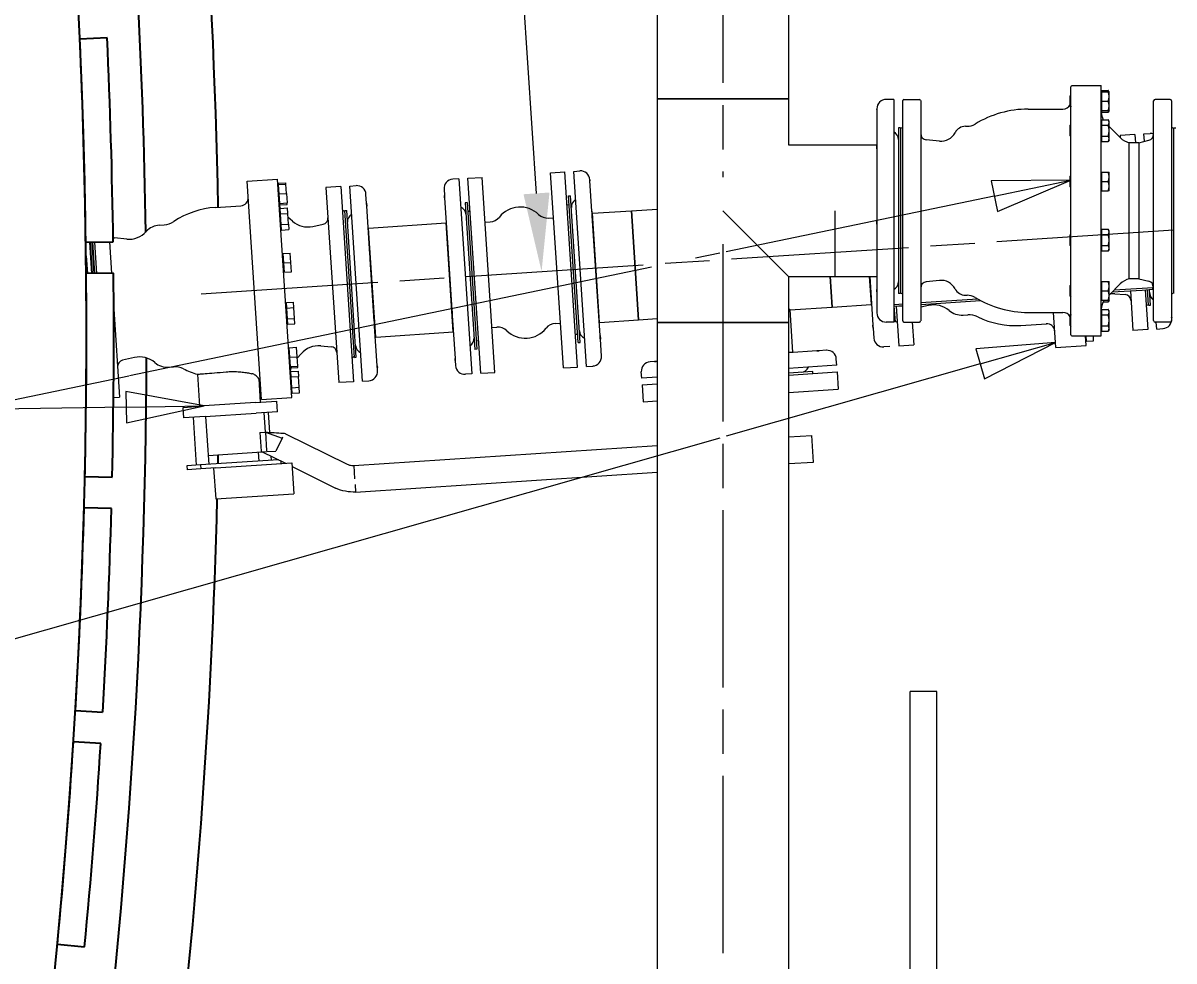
# Model space of a CAD drawing. Header units: millimetres. Extents: x 0 to 100323, y 0 to 59400.
# Drawn here: x 59785 to 63465, y 30048 to 33047 of the extents above; entities that cross this region are included whole.
import ezdxf

# ---------------------------------------------------------------- set-up
doc = ezdxf.new("R2010")
doc.units = ezdxf.units.MM
doc.header["$LTSCALE"] = 100
doc.linetypes.add('CHAIN', pattern=[0.3543, 0.2362, -0.0295, 0.0591, -0.0295])
for name, color, linetype, lineweight in [('Dimension', 7, 'Continuous', 18), ('Symbol', 7, 'Continuous', 18), ('Visible', 7, 'Continuous', 25)]:
    doc.layers.add(name, color=color, linetype=linetype, lineweight=lineweight)
doc.layers.add('P_Biomass (BM)', color=150, linetype='Continuous', lineweight=18, true_color=0x007fff)
doc.layers.add('P_BioMass CenterLine', color=150, linetype='CHAIN', lineweight=18, true_color=0x007fff)
doc.styles.add('Title', font='arial.ttf')
doc.dimstyles.new('Default - Method 2b', dxfattribs={"dimscale": 100, "dimtxt": 3, "dimasz": 2.5, "dimexe": 3, "dimexo": 0.5, "dimgap": 0.7, "dimtad": 0, "dimtoh": 1, "dimdec": 0, "dimrnd": 1e-08, "dimtxsty": 'Title', "dimcen": 0.09, "dimdle": 10, "dimclrd": 256, "dimclre": 256, "dimclrt": 7, "dimadec": 0, "dimazin": 2, "dimtfac": 0.833333, "dimtdec": 1, "dimtmove": 0, "dimatfit": 3, "dimfxl": 1, "dimtolj": 1, "dimlwd": -1, "dimlwe": -1, "dimarcsym": 0})

# ---------------------------------------------------------------- blocks, each defined once
blk = doc.blocks.new('*D38')
at = {"layer": 'Defpoints', "color": 0, "transparency": 16777216}
for p in [(59608.5, 31790.6), (62022.4, 24880.3), (62022.4, 22679.6)]:
    blk.add_point(p, dxfattribs=at)
at = {"layer": 'Dimension', "transparency": 16777216}
for p, q in [((59608.5, 31740.6), (59608.5, 22379.6)), ((62022.4, 24830.3), (62022.4, 22379.6)), ((59858.5, 22679.6), (61772.4, 22679.6))]:
    blk.add_line(p, q, dxfattribs=at)
for points in [[(59858.5, 22721.3), (59858.5, 22637.9), (59608.5, 22679.6)], [(61772.4, 22721.3), (61772.4, 22637.9), (62022.4, 22679.6)]]:
    blk.add_solid(points, dxfattribs=at)
at = {"layer": 'Dimension', "color": 7, "transparency": 16777216, "insert": (60697.4, 22749.6), "char_height": 300, "attachment_point": 7, "style": 'Title'}
blk.add_mtext('\\A1;966', dxfattribs=at)
blk = doc.blocks.new('*D49')
at = {"layer": 'Defpoints', "color": 0, "transparency": 16777216}
for p in [(61246.5, 35246.2), (61389.2, 32249.1), (61442.7, 32252.6)]:
    blk.add_point(p, dxfattribs=at)
at = {"layer": 'Dimension', "transparency": 16777216}
for p, q in [((61262.9, 34996.7), (61330, 33972.5)), ((61426.4, 32502), (61359.3, 33526.2))]:
    blk.add_line(p, q, dxfattribs=at)
for points in [[(61304.4, 34999.4), (61221.3, 34994), (61246.5, 35246.2)], [(61468, 32504.8), (61384.8, 32499.3), (61442.7, 32252.6)]]:
    blk.add_solid(points, dxfattribs=at)
at = {"layer": 'Dimension', "color": 7, "transparency": 16777216, "insert": (60911.3, 33596.2), "char_height": 300, "attachment_point": 7, "style": 'Title'}
blk.add_mtext('\\A1;1200', dxfattribs=at)
blk = doc.blocks.new('Balloon31')
at = {"layer": 'Symbol'}
for p, q in [((603.643, 318.224), (601.135, 318.683)), ((601.135, 318.683), (601.152, 317.683)), ((601.143, 318.183), (528.935, 317.012)), ((601.143, 318.183), (603.643, 318.224)), ((601.152, 317.683), (603.643, 318.224))]:
    blk.add_line(p, q, dxfattribs=at)
at = {"layer": 'Symbol', "flags": 128}
blk.add_lwpolyline([(601.152, 317.683), (603.643, 318.224), (601.135, 318.683), (601.152, 317.683)], dxfattribs=at)
at = {"layer": 'Symbol'}
blk.add_solid([(601.152, 317.683), (603.643, 318.224), (601.135, 318.683), (601.152, 317.683)], dxfattribs=at)
blk = doc.blocks.new('Balloon32')
at = {"layer": 'Symbol'}
for p, q in [((630.857, 320.253), (628.315, 320.05)), ((628.452, 319.569), (630.857, 320.253)), ((628.589, 319.088), (630.857, 320.253)), ((628.315, 320.05), (628.589, 319.088)), ((628.452, 319.569), (620.324, 317.254)), ((620.124, 317.197), (528.877, 291.217))]:
    blk.add_line(p, q, dxfattribs=at)
at = {"layer": 'Symbol', "flags": 128}
blk.add_lwpolyline([(628.589, 319.088), (630.857, 320.253), (628.315, 320.05), (628.589, 319.088)], dxfattribs=at)
at = {"layer": 'Symbol'}
blk.add_solid([(628.589, 319.088), (630.857, 320.253), (628.315, 320.05), (628.589, 319.088)], dxfattribs=at)
blk = doc.blocks.new('Balloon33')
at = {"layer": 'Symbol'}
for p, q in [((631.349, 325.444), (628.799, 325.424)), ((628.799, 325.424), (629.003, 324.445)), ((628.901, 324.935), (631.349, 325.444)), ((629.003, 324.445), (631.349, 325.444)), ((628.901, 324.935), (620.324, 323.151)), ((620.124, 323.11), (619.351, 322.949)), ((617.943, 322.656), (601.251, 319.185)), ((601.227, 319.18), (529.195, 304.201))]:
    blk.add_line(p, q, dxfattribs=at)
at = {"layer": 'Symbol', "flags": 128}
blk.add_lwpolyline([(629.003, 324.445), (631.349, 325.444), (628.799, 325.424), (629.003, 324.445)], dxfattribs=at)
at = {"layer": 'Symbol'}
blk.add_solid([(629.003, 324.445), (631.349, 325.444), (628.799, 325.424), (629.003, 324.445)], dxfattribs=at)

msp = doc.modelspace()

# ---------------------------------------------------------------- linework, layer by layer
at = {"layer": 'P_Biomass (BM)'}
for p, q in [((61812, 34138.4), (61812, 32804.2)), ((62232.7, 34138.4), (62232.7, 32804.2)), ((63134.9, 32050.2), (63134.9, 32842.7)), ((63138.6, 32846.5), (63232.4, 32846.5)), ((63232.4, 32046.5), (63232.4, 32846.5)), ((63234.4, 32826.6), (63234.4, 32831.3)), ((63234.4, 32831.3), (63254.7, 32831.3)), ((63257.4, 32826.6), (63254.7, 32831.3)), ((62232.7, 32804.2), (61812, 32804.2)), ((61812, 32804), (62232.7, 32804)), ((61812, 32804), (61812, 32089)), ((62232.7, 32804), (62232.7, 32656.9)), ((62568.6, 32802.7), (62544.9, 32802.7)), ((62568.6, 32802.7), (62568.6, 32090.2)), ((62597.4, 32094), (62597.4, 32799)), ((62601.1, 32802.7), (62651.1, 32802.7)), ((62654.9, 32799), (62654.9, 32094)), ((63132.4, 32813.6), (63134.9, 32816.1)), ((63132.4, 32779.7), (63132.4, 32813.6)), ((63234.4, 32824.1), (63232.4, 32824.1)), ((63234.4, 32796.6), (63234.4, 32826.6)), ((63234.4, 32826.6), (63254.7, 32826.6)), ((63234.4, 32766.6), (63234.4, 32796.6)), ((63234.4, 32796.6), (63254.7, 32796.6)), ((63257.4, 32811.6), (63257.4, 32826.6)), ((63257.4, 32781.6), (63257.4, 32811.6)), ((63399.9, 32095.2), (63399.9, 32797.7)), ((63452.4, 32802.7), (63404.9, 32802.7)), ((63457.4, 32797.7), (63457.4, 32095.2)), ((62514.9, 32772.7), (62514.9, 32771.3)), ((62514.9, 32769.9), (62514.9, 32771.3)), ((62514.9, 32769.9), (62514.9, 32654.3)), ((62998.6, 32771.5), (63109.9, 32771.5)), ((63132.4, 32779.7), (63134.2, 32777.8)), ((63234.4, 32769.1), (63232.4, 32769.1)), ((63234.4, 32762), (63234.4, 32766.6)), ((63234.4, 32766.6), (63254.7, 32766.6)), ((63234.4, 32762), (63254.7, 32762)), ((63257.4, 32766.6), (63254.7, 32762)), ((63257.4, 32766.6), (63257.4, 32781.6)), ((63132.4, 32719.7), (63134.9, 32722.2)), ((63132.4, 32685.9), (63132.4, 32719.7)), ((63234.4, 32730.3), (63232.4, 32730.3)), ((63234.4, 32737.5), (63254.7, 32737.5)), ((63234.4, 32720.1), (63234.4, 32737.5)), ((63234.4, 32685.5), (63234.4, 32720.1)), ((63234.4, 32720.1), (63254.7, 32720.1)), ((63257.4, 32732.8), (63254.7, 32737.5)), ((63257.4, 32728.8), (63257.4, 32732.8)), ((63257.4, 32702.8), (63257.4, 32728.8)), ((62583.6, 32711.5), (62583.6, 32181.5)), ((62589.9, 32711.5), (62583.6, 32711.5)), ((62589.9, 32709), (62597.4, 32713.3)), ((62589.9, 32711.5), (62589.9, 32181.5)), ((62798.2, 32716.5), (62803.1, 32716.5)), ((63132.4, 32685.9), (63134.8, 32683.4)), ((63234.4, 32668.2), (63234.4, 32685.5)), ((63234.4, 32685.5), (63254.7, 32685.5)), ((63293, 32680.4), (63257.4, 32716.1)), ((63257.4, 32676.8), (63257.4, 32702.8)), ((63340.2, 32690.1), (63292.8, 32687)), ((63292.8, 32687), (63293.3, 32680.2)), ((63340.2, 32690.1), (63341.9, 32664)), ((63368.9, 32692), (63388.9, 32693.3)), ((63370.4, 32668.5), (63368.9, 32692)), ((63464.9, 32709), (63457.4, 32713.3)), ((63464.9, 32181.5), (63464.9, 32711.5)), ((63464.9, 32711.5), (63471.1, 32711.5)), ((62232.7, 32656.9), (62514.9, 32656.9)), ((62514.9, 32644.8), (62514.9, 32654.3)), ((62514.9, 32644.8), (62514.9, 32415.5)), ((62715.3, 32669.3), (62672.8, 32673.6)), ((63234.4, 32675.3), (63232.4, 32675.3)), ((63234.4, 32668.2), (63254.7, 32668.2)), ((63257.4, 32672.8), (63254.7, 32668.2)), ((63257.4, 32672.8), (63257.4, 32676.8)), ((63322, 32229), (63322, 32664)), ((63352.4, 32664), (63322, 32664)), ((63352.4, 32664), (63384.7, 32672.1)), ((63352.4, 32664), (63352.4, 32229)), ((61545.3, 32572.5), (61565.3, 32573.8)), ((61586.2, 31948.8), (61545.3, 32572.5)), ((60501.3, 32541.6), (60598.6, 32548)), ((60547.1, 31843.1), (60501.3, 32541.6)), ((60644.4, 31849.5), (60598.6, 32548)), ((60601.5, 32534.7), (60624.5, 32536.2)), ((60601.8, 32530), (60601.5, 32534.7)), ((60624.8, 32531.5), (60624.5, 32536.2)), ((61178.6, 32548.4), (61158.6, 32547.1)), ((61178.6, 32548.4), (61219.5, 31924.8)), ((61207.3, 32550.3), (61252.2, 32553.3)), ((61248.2, 31926.7), (61207.3, 32550.3)), ((61293.1, 31929.6), (61252.2, 32553.3)), ((61471.7, 32567.7), (61516.6, 32570.6)), ((61512.6, 31944), (61471.7, 32567.7)), ((61557.5, 31946.9), (61516.6, 32570.6)), ((61597.2, 32544.7), (61597.2, 32545.8)), ((61597.2, 32544.7), (61597.4, 32542.5)), ((61603.8, 32444.7), (61597.4, 32542.5)), ((63132.4, 32557.2), (63134.9, 32559.7)), ((63132.4, 32523.4), (63132.4, 32557.2)), ((63234.4, 32567.8), (63232.4, 32567.8)), ((63234.4, 32570.3), (63254.7, 32570.3)), ((63234.4, 32540.3), (63234.4, 32570.3)), ((63234.4, 32510.3), (63234.4, 32540.3)), ((63234.4, 32540.3), (63254.7, 32540.3)), ((63257.4, 32555.3), (63257.4, 32570.3)), ((63257.4, 32525.3), (63257.4, 32555.3)), ((60602, 32527.5), (60600, 32527.4)), ((60601.8, 32530), (60624.8, 32531.5)), ((60603.8, 32500.1), (60601.8, 32530)), ((60603.8, 32500.1), (60626.7, 32501.6)), ((60605.7, 32470.1), (60603.8, 32500.1)), ((60626.7, 32501.6), (60624.8, 32531.5)), ((60626.7, 32501.6), (60628.7, 32471.7)), ((60800.7, 32523.7), (60753.3, 32520.6)), ((60753.3, 32520.6), (60794.1, 31896.9)), ((60800.7, 32523.7), (60841.5, 31900)), ((60829.4, 32525.5), (60849.3, 32526.9)), ((60870.2, 31901.9), (60829.4, 32525.5)), ((60883.1, 32470.3), (60881.2, 32498.9)), ((61130.7, 32515.2), (61132, 32495)), ((63132.4, 32523.4), (63134.9, 32520.9)), ((63234.4, 32512.8), (63232.4, 32512.8)), ((63234.4, 32510.3), (63254.7, 32510.3)), ((63257.4, 32510.3), (63257.4, 32525.3)), ((60399.8, 32457.3), (60481.5, 32462.7)), ((60605.6, 32472.6), (60603.6, 32472.5)), ((60605.7, 32470.1), (60628.7, 32471.7)), ((60606, 32465.5), (60605.7, 32470.1)), ((60606, 32465.5), (60629, 32467)), ((60629, 32467), (60628.7, 32471.7)), ((60883.1, 32470.3), (60883.6, 32461.7)), ((60893.7, 32308.7), (60883.6, 32461.7)), ((61132.5, 32487.6), (61132, 32495)), ((61132.5, 32487.6), (61141.9, 32344.2)), ((61204.9, 32472.5), (61198.6, 32472.1)), ((61198.6, 32472.1), (61229.4, 32003.1)), ((61204.9, 32472.5), (61235.6, 32003.5)), ((61523.5, 32465.8), (61531, 32466.3)), ((61529.2, 32493.8), (61535.4, 32494.2)), ((61559.9, 32024.8), (61529.2, 32493.8)), ((61566.2, 32025.2), (61535.4, 32494.2)), ((60607.3, 32446.8), (60605.3, 32446.7)), ((60606.8, 32453.9), (60629.8, 32455.4)), ((60607.9, 32436.7), (60606.8, 32453.9)), ((60607.9, 32436.7), (60630.9, 32438.2)), ((60610.2, 32402.1), (60607.9, 32436.7)), ((60630.9, 32438.2), (60629.8, 32455.4)), ((60633.2, 32403.6), (60630.9, 32438.2)), ((60645.9, 32413.2), (60631.7, 32425.6)), ((60813.4, 32444.3), (60805.6, 32448.2)), ((60813.2, 32446.8), (60819.5, 32447.2)), ((60844, 31977.8), (60813.2, 32446.8)), ((60850.2, 31978.2), (60819.5, 32447.2)), ((61206.7, 32445.1), (61214.2, 32445.5)), ((61464.9, 32423.1), (61481.1, 32424.2)), ((61603.8, 32444.7), (61604.7, 32430.2)), ((61604.2, 32438.2), (61605.5, 32438.3)), ((61617.3, 32238.8), (61604.7, 32430.2)), ((61605.5, 32438.3), (61730.2, 32446.4)), ((61628.3, 32089.7), (61605.5, 32438.3)), ((61628.3, 32089.7), (61605.5, 32438.3)), ((61730.2, 32446.4), (61812, 32451.8)), ((61730.2, 32446.4), (61753.1, 32097.9)), ((61753.1, 32097.9), (61730.2, 32446.4)), ((62022.4, 32446.5), (62232.7, 32236.1)), ((62379.9, 32446.5), (62379.9, 32236.1)), ((60221, 32400.5), (60236, 32401.5)), ((60610.9, 32391.9), (60608.9, 32391.8)), ((60610.2, 32402.1), (60633.2, 32403.6)), ((60611.3, 32384.8), (60610.2, 32402.1)), ((60633.2, 32403.6), (60634.3, 32386.3)), ((60711.3, 32396.3), (60743.9, 32403.4)), ((60888.3, 32391.2), (60889.5, 32391.3)), ((60889.5, 32391.3), (61137.7, 32407.6)), ((60912.4, 32042.8), (60889.5, 32391.3)), ((60912.4, 32042.8), (60889.5, 32391.3)), ((61137.7, 32407.6), (61136.5, 32407.5)), ((61136.5, 32407.5), (61159.3, 32059)), ((61261.6, 32409.8), (61277.8, 32410.9)), ((62514.9, 32403.6), (62514.9, 32415.5)), ((62514.9, 32403.6), (62514.9, 32194.9)), ((63234.4, 32387.3), (63254.7, 32387.3)), ((63234.4, 32370), (63234.4, 32387.3)), ((63257.4, 32382.7), (63254.7, 32387.3)), ((60116, 32355.7), (60076.7, 32359.5)), ((60611.3, 32384.8), (60634.3, 32386.3)), ((63132.4, 32369.6), (63134.9, 32372.1)), ((63132.4, 32335.7), (63132.4, 32369.6)), ((63234.4, 32380.2), (63232.4, 32380.2)), ((63234.4, 32370), (63254.7, 32370)), ((63234.4, 32335.3), (63234.4, 32370)), ((63257.4, 32378.6), (63257.4, 32382.7)), ((63257.4, 32352.7), (63257.4, 32378.6)), ((63257.4, 32326.7), (63257.4, 32352.7)), ((60013.1, 32346.3), (60019.6, 32246.4)), ((60060.6, 32346.8), (60067.2, 32246.9)), ((61143, 32327.1), (61141.9, 32344.2)), ((61143, 32327.1), (61156, 32128.5)), ((63132.4, 32335.7), (63134.9, 32333.2)), ((63234.4, 32325.2), (63232.4, 32325.2)), ((63234.4, 32318), (63234.4, 32335.3)), ((63234.4, 32335.3), (63254.7, 32335.3)), ((63234.4, 32318), (63254.7, 32318)), ((63257.4, 32322.7), (63254.7, 32318)), ((63257.4, 32322.7), (63257.4, 32326.7)), ((60616.4, 32307), (60614.4, 32306.9)), ((60616.3, 32309.5), (60639.2, 32311)), ((60618.2, 32279.6), (60616.3, 32309.5)), ((60618.2, 32279.6), (60641.2, 32281.1)), ((60620.2, 32249.7), (60618.2, 32279.6)), ((60641.2, 32281.1), (60639.2, 32311)), ((60643.2, 32251.2), (60641.2, 32281.1)), ((60893.7, 32308.7), (60894.8, 32291.2)), ((60907.8, 32093.3), (60894.8, 32291.2)), ((60620, 32252.1), (60618, 32252)), ((60620.2, 32249.7), (60643.2, 32251.2)), ((61617.3, 32238.8), (61618.5, 32220.6)), ((61629.8, 32047.6), (61618.5, 32220.6)), ((62232.7, 32236.1), (62379.9, 32236.1)), ((62232.7, 32236.1), (62232.7, 32089)), ((62371.7, 32138.5), (62365.3, 32236.1)), ((62365.3, 32236.1), (62371.7, 32138.5)), ((62379.9, 32236.1), (62514.9, 32236.1)), ((62490.6, 32236.1), (62496.5, 32146.7)), ((62490.6, 32236.1), (62496.5, 32146.7)), ((62491.8, 32236.1), (62502, 32080.5)), ((62715.3, 32223.7), (62672.8, 32219.4)), ((63132.4, 32207.1), (63134.8, 32209.6)), ((63132.4, 32173.2), (63132.4, 32207.1)), ((63234.4, 32217.7), (63232.4, 32217.7)), ((63234.4, 32220.2), (63254.7, 32220.2)), ((63234.4, 32190.2), (63234.4, 32220.2)), ((63257.4, 32205.2), (63257.4, 32220.2)), ((63293, 32212.6), (63257.4, 32176.9)), ((63257.4, 32175.2), (63257.4, 32205.2)), ((63352.4, 32229), (63322, 32229)), ((63352.4, 32229), (63384.7, 32220.9)), ((63396.8, 32206.6), (63396.4, 32212.7)), ((63396.8, 32206.6), (63397.2, 32201.5)), ((62514.9, 32187.5), (62514.9, 32194.9)), ((62514.9, 32187.5), (62514.9, 32120.2)), ((62589.9, 32181.5), (62583.6, 32181.5)), ((62589.9, 32184), (62597.4, 32179.7)), ((62798.2, 32176.5), (62803.1, 32176.5)), ((63132.4, 32173.2), (63134.9, 32170.7)), ((63234.4, 32190.2), (63254.7, 32190.2)), ((63234.4, 32160.2), (63234.4, 32190.2)), ((63257.4, 32160.2), (63257.4, 32175.2)), ((63267.2, 32186.8), (63363.4, 32193.1)), ((63273.8, 32193.4), (63363, 32199.2)), ((63275.9, 32181.1), (63309.1, 32178.3)), ((63325.4, 32190.6), (63333.7, 32063.4)), ((63363, 32199.2), (63397.2, 32201.5)), ((63363.4, 32193.1), (63397.6, 32195.3)), ((63372.8, 32193.7), (63381.1, 32066.5)), ((63383.5, 32144.3), (63380.2, 32194.2)), ((63389.7, 32144.7), (63386.5, 32194.6)), ((63397.6, 32195.3), (63397.2, 32201.5)), ((63464.9, 32184), (63457.4, 32179.7)), ((60074.7, 32132), (60093.2, 31850.9)), ((60627, 32145.6), (60625, 32145.5)), ((60626.6, 32152.7), (60649.5, 32154.2)), ((60627.7, 32135.5), (60626.6, 32152.7)), ((60627.7, 32135.5), (60650.6, 32137)), ((60630, 32100.9), (60627.7, 32135.5)), ((60650.6, 32137), (60649.5, 32154.2)), ((60652.9, 32102.4), (60650.6, 32137)), ((62236.6, 32129.6), (62232.7, 32133)), ((62236.6, 32129.6), (62371.7, 32138.5)), ((62236.6, 32129.6), (62245.5, 31994.5)), ((62371.7, 32138.5), (62496.5, 32146.7)), ((62497.7, 32146.7), (62496.5, 32146.7)), ((62568.6, 32147.2), (62584.7, 32148.2)), ((62568.6, 32141), (62585.1, 32142.1)), ((62569.5, 32141), (62572.8, 32091.2)), ((62577, 32141.5), (62585.3, 32014.3)), ((62584.7, 32148.2), (62597.4, 32149)), ((62585.1, 32142.1), (62597.4, 32142.9)), ((62654.9, 32152.8), (62836.6, 32164.7)), ((62654.9, 32146.6), (62846.6, 32159.2)), ((62680.4, 32143.6), (62654.9, 32137.7)), ((63234.4, 32162.7), (63232.4, 32162.7)), ((63234.4, 32160.2), (63254.7, 32160.2)), ((63234.4, 32131), (63254.7, 32131)), ((63234.4, 32113.7), (63234.4, 32131)), ((63238.7, 32155.5), (63254.7, 32155.5)), ((63257.4, 32160.2), (63254.7, 32155.5)), ((63257.4, 32126.3), (63254.7, 32131)), ((63383.3, 32146.8), (63376.1, 32142)), ((63383.5, 32144.3), (63389.7, 32144.7)), ((60630, 32100.9), (60652.9, 32102.4)), ((60631.1, 32083.6), (60630, 32100.9)), ((60654, 32085.1), (60652.9, 32102.4)), ((60907.8, 32093.3), (60908.9, 32077.1)), ((61157.1, 32111.7), (61156, 32128.5)), ((61157.1, 32111.7), (61166.1, 31974.2)), ((61628.3, 32089.7), (61753.1, 32097.9)), ((61753.1, 32097.9), (61812, 32101.8)), ((62572.6, 32093.7), (62580.4, 32089.8)), ((62790.3, 32112.9), (62805.4, 32113.9)), ((62998.6, 32121.5), (63109.9, 32121.5)), ((63086.7, 32009.6), (63079.4, 32121.5)), ((63132.4, 32113.3), (63134.2, 32115.1)), ((63132.4, 32079.4), (63132.4, 32113.3)), ((63234.4, 32123.8), (63232.4, 32123.8)), ((63234.4, 32113.7), (63254.7, 32113.7)), ((63234.4, 32079), (63234.4, 32113.7)), ((63257.4, 32122.3), (63257.4, 32126.3)), ((63257.4, 32096.3), (63257.4, 32122.3)), ((63257.4, 32070.4), (63257.4, 32096.3)), ((63457.4, 32106.9), (63457.5, 32104.8)), ((63457.7, 32101.6), (63457.5, 32104.8)), ((60630.6, 32090.7), (60628.6, 32090.6)), ((60631.1, 32083.6), (60654, 32085.1)), ((60917.2, 31950.4), (60908.9, 32077.1)), ((60912.4, 32042.8), (61160.6, 32059.1)), ((61160.6, 32059.1), (61159.3, 32059)), ((61283.7, 32073), (61299.9, 32074.1)), ((61487, 32086.4), (61503.2, 32087.4)), ((61627.1, 32089.7), (61628.3, 32089.7)), ((61812, 32089.2), (62232.7, 32089.2)), ((61812, 32089.2), (61812, 29595.4)), ((62232.7, 32089), (61812, 32089)), ((62232.7, 32089.2), (62232.7, 29595.4)), ((62502.6, 32071.4), (62502, 32080.5)), ((62502.6, 32071.4), (62504.8, 32039.1)), ((62568.6, 32090.2), (62544.9, 32090.2)), ((62572.8, 32091.2), (62568.6, 32090.9)), ((62601.1, 32090.2), (62651.1, 32090.2)), ((62627.9, 32090.2), (62632.7, 32017.4)), ((62975, 32079.9), (63056.7, 32085.3)), ((63132.4, 32079.4), (63134.9, 32076.9)), ((63234.4, 32068.8), (63232.4, 32068.8)), ((63234.4, 32079), (63254.7, 32079)), ((63234.4, 32061.7), (63234.4, 32079)), ((63234.4, 32061.7), (63254.7, 32061.7)), ((63257.4, 32066.3), (63254.7, 32061.7)), ((63257.4, 32066.3), (63257.4, 32070.4)), ((63381.1, 32066.5), (63333.7, 32063.4)), ((63452.4, 32090.2), (63404.9, 32090.2)), ((63409.8, 32068.4), (63408.3, 32090.2)), ((63409.8, 32068.4), (63429.7, 32069.7)), ((60911.1, 32042.7), (60912.4, 32042.8)), ((61233.8, 32030.9), (61241.3, 32031.4)), ((61550.6, 32051.7), (61558.1, 32052.2)), ((61559.9, 32024.8), (61566.2, 32025.2)), ((61629.8, 32047.6), (61630.6, 32036.3)), ((61634.1, 31982), (61630.6, 32036.3)), ((63138.6, 32046.5), (63232.4, 32046.5)), ((63184, 32016), (63182, 32046.5)), ((63184.6, 32036.7), (63182.6, 32036.6)), ((63185.1, 32029.6), (63184, 32046.5)), ((63185.1, 32029.6), (63208, 32031.1)), ((63208, 32031.1), (63207, 32046.5)), ((60636.2, 32005.8), (60634.2, 32005.7)), ((60636, 32008.3), (60659, 32009.8)), ((60638, 31978.4), (60636, 32008.3)), ((60660.9, 31979.9), (60659, 32009.8)), ((60673.7, 31989.3), (60661.2, 31975.1)), ((60736.3, 32014.6), (60769.5, 32011.8)), ((61235.6, 32003.5), (61229.4, 32003.1)), ((62322.6, 31998.3), (62232.7, 31992.5)), ((62245.5, 31994.5), (62232.7, 31993.7)), ((62245.5, 31994.5), (62232.7, 31993.7)), ((62245.6, 31993.3), (62245.5, 31994.5)), ((62322.6, 31998.3), (62330.4, 31998.9)), ((62353.2, 32000.4), (62330.4, 31998.9)), ((62556.6, 32012.4), (62536.7, 32011.1)), ((62585.3, 32014.3), (62632.7, 32017.4)), ((63086.7, 32009.6), (63184, 32016)), ((60140.8, 31977.1), (60102.3, 31968.3)), ((60250.7, 31946.5), (60265.8, 31947.4)), ((60639.8, 31950.9), (60637.8, 31950.8)), ((60638, 31978.4), (60660.9, 31979.9)), ((60639.9, 31948.4), (60638, 31978.4)), ((60639.9, 31948.4), (60662.9, 31950)), ((60640.8, 31943.9), (60663.2, 31945.3)), ((60662.9, 31950), (60660.9, 31979.9)), ((60663.2, 31945.3), (60662.9, 31950)), ((60843.8, 31980.3), (60836.6, 31975.5)), ((60844, 31977.8), (60850.2, 31978.2)), ((60917.2, 31950.4), (60917.5, 31945)), ((61166.6, 31967.5), (61166.1, 31974.2)), ((61166.6, 31967.5), (61167.6, 31951.4)), ((61512.6, 31944), (61557.5, 31946.9)), ((61586.2, 31948.8), (61606.2, 31950.1)), ((61803.3, 31964.3), (61789.4, 31963.4)), ((61803.3, 31964.3), (61809.6, 31964.7)), ((61812, 31964.9), (61809.6, 31964.7)), ((62386.4, 31952.4), (62232.7, 31942.3)), ((62386.4, 31952.4), (62385.1, 31972.4)), ((60342.1, 31923.7), (60348.8, 31821.3)), ((60538.4, 31909.3), (60543.3, 31834.1)), ((60641.5, 31925.1), (60639.5, 31925)), ((60641, 31932.2), (60664, 31933.7)), ((60642.1, 31915), (60641, 31932.2)), ((60642.1, 31915), (60665.1, 31916.5)), ((60644.4, 31880.4), (60642.1, 31915)), ((60664, 31933.7), (60665.1, 31916.5)), ((60667.4, 31881.9), (60665.1, 31916.5)), ((60918.2, 31935.1), (60917.5, 31945)), ((61219.5, 31924.8), (61199.5, 31923.5)), ((61248.2, 31926.7), (61293.1, 31929.6)), ((61762.8, 31911.5), (61761.5, 31931.5)), ((61812, 31914.8), (61762.8, 31911.5)), ((62310.1, 31932.4), (62232.7, 31927.3)), ((62232.7, 31921), (62387.8, 31931.2)), ((62310.5, 31926.1), (62310.1, 31932.4)), ((62387.8, 31931.2), (62391.4, 31876.3)), ((60644.4, 31880.4), (60667.4, 31881.9)), ((60645.5, 31863.1), (60644.4, 31880.4)), ((60668.5, 31864.6), (60667.4, 31881.9)), ((60841.5, 31900), (60794.1, 31896.9)), ((60870.2, 31901.9), (60890.2, 31903.2)), ((61764.2, 31890.3), (61812, 31893.5)), ((61764.2, 31890.3), (61767.8, 31835.4)), ((62232.7, 31865.9), (62391.4, 31876.3)), ((60073.8, 31849.7), (60093.2, 31850.9)), ((60527.8, 31833.1), (60595.9, 31837.5)), ((60547.1, 31843.1), (60644.4, 31849.5)), ((60598.1, 31803.9), (60595.9, 31837.5)), ((60645.1, 31870.2), (60643.1, 31870.1)), ((60645.5, 31863.1), (60668.5, 31864.6)), ((61767.8, 31835.4), (61812, 31838.3)), ((60296.2, 31817.9), (60364.3, 31822.4)), ((60298.5, 31784.2), (60296.2, 31817.9)), ((60527.8, 31833.1), (60364.3, 31822.4)), ((60366.5, 31788.7), (60530, 31799.4)), ((60598.1, 31803.9), (60530, 31799.4)), ((60554.3, 31801), (60558.4, 31738.6)), ((60568.1, 31801.9), (60572.3, 31738)), ((60366.5, 31788.7), (60298.5, 31784.2)), ((60328.4, 31786.2), (60338.4, 31632.8)), ((60368.3, 31788.8), (60378.4, 31635.4)), ((60542.2, 31737.6), (60559.6, 31738.7)), ((60542.2, 31737.6), (60546.2, 31677.7)), ((60559.6, 31738.7), (60563.5, 31678.8)), ((60559.6, 31738.7), (60612.7, 31719.1)), ((60624.2, 31733.3), (60821.2, 31636.2)), ((62232.7, 31723.1), (62306.6, 31728)), ((62312.1, 31643.1), (62306.6, 31728)), ((60612.7, 31719.1), (60593.5, 31680.2)), ((60614.3, 31722.3), (60612.7, 31719.1)), ((60842.2, 31632), (61812, 31695.5)), ((60376.5, 31664.1), (60548.4, 31675.3)), ((60536.4, 31674.6), (60538.3, 31645.9)), ((60548.4, 31675.3), (60563.7, 31676.3)), ((60549.5, 31675.4), (60623.5, 31638.9)), ((60563.7, 31676.3), (60592.5, 31678.2)), ((60577.3, 31661.7), (60578.2, 31648.5)), ((60593.5, 31680.2), (60592.5, 31678.2)), ((60352.2, 31633.7), (60308.1, 31630.8)), ((60308.1, 31630.8), (60309, 31618.3)), ((60353.1, 31621.2), (60309, 31618.3)), ((60601.1, 31650), (60352.2, 31633.7)), ((60352.2, 31633.7), (60353.1, 31621.2)), ((60401.4, 31624.4), (60353.1, 31621.2)), ((60394.1, 31623.9), (60400.6, 31525.4)), ((60401.4, 31624.4), (60644.1, 31640.3)), ((60608.8, 31646.2), (60609.3, 31638)), ((60644.1, 31640.3), (60650.6, 31541.7)), ((60644.9, 31628.4), (60783.7, 31559.9)), ((60842.2, 31632), (60845, 31589.6)), ((62232.7, 31637.9), (62312.1, 31643.1)), ((60847.8, 31547.2), (61812, 31610.4)), ((60400.6, 31525.4), (60650.6, 31541.7)), ((60846.2, 31570.7), (60847.8, 31547.2)), ((62706.1, 30909), (62621.1, 30909)), ((62621.1, 29652.2), (62621.1, 30909)), ((62706.1, 29652.2), (62706.1, 30909))]:
    msp.add_line(p, q, dxfattribs=at)
for centre, radius, start, end in [((63138.6, 32842.7), 3.75, 90, 180), ((62544.9, 32772.7), 30, 90, 180), ((62601.1, 32799), 3.75, 90, 180), ((62651.1, 32799), 3.75, 0, 90), ((63404.9, 32797.7), 5, 90, 180), ((63452.4, 32797.7), 5, 0, 90), ((62998.6, 32446.5), 325, 90, 121.4239), ((63109.9, 32796.5), 25, 270, 334.1581), ((63282.4, 32761.8), 50, 180, 209.1181), ((62803.1, 32766.5), 50, 270, 301.4239), ((62556.1, 32674), 27.5, 0, 62.9643), ((62674.9, 32693.5), 20, 180, 264.1314), ((62720.4, 32719), 50, 264.1314, 332.7971), ((62798.2, 32679), 37.5, 90, 152.7971), ((63379.9, 32691.5), 20, 284.0362, 0), ((63390.8, 32663.4), 30, 72.4576, 93.7506), ((63337.2, 32724.6), 62.5, 225, 255.9638), ((61567.2, 32543.9), 30, 3.7506, 93.7506), ((61160.6, 32517.2), 30, 93.7506, 183.7506), ((60851.3, 32496.9), 30, 3.7506, 93.7506), ((60479.8, 32487.6), 25, 273.7506, 3.7506), ((60653.7, 32472.9), 50, 183.7506, 202.205), ((61565.3, 32458.5), 27.5, 120.7863, 183.7506), ((60417.4, 32187.9), 270, 93.7506, 123.9065), ((60739.6, 32422.9), 20, 282.2814, 3.7506), ((60849.3, 32411.6), 27.5, 120.7863, 183.7506), ((61173.7, 32432.9), 27.5, 3.7506, 66.7149), ((61275.1, 32452.8), 42, 273.7506, 321.2496), ((61374.2, 32373.2), 85.2, 46.2516, 141.2496), ((61462.2, 32465.1), 42, 226.2516, 273.7506), ((60225.1, 32338.1), 62.5, 93.7506, 137.8461), ((60232, 32463.8), 62.5, 273.7506, 303.9065), ((60695.3, 32469.6), 75, 228.7506, 282.2814), ((60078.6, 32379.4), 20, 252.8446, 264.5562), ((60123.1, 32430.4), 75, 264.5562, 317.8461), ((62556.1, 32219), 27.5, 297.0357, 0), ((62674.9, 32199.5), 20, 95.8686, 180), ((62720.4, 32174), 50, 27.2029, 95.8686), ((63337.2, 32168.4), 62.5, 104.0362, 135), ((63379.9, 32201.5), 20, 0, 75.9638), ((62798.2, 32214), 37.5, 207.2029, 270), ((62803.1, 32126.5), 50, 58.5761, 90), ((62998.6, 32446.5), 325, 238.5761, 270), ((63269.6, 32106.4), 75, 85.2199, 96.3296), ((63307.4, 32158.4), 20, 3.7506, 85.2199), ((63414.7, 32183.9), 27.5, 183.7506, 237.2605), ((62697.2, 32070.5), 75, 49.6552, 102.945), ((63282.4, 32131.2), 50, 144.5895, 180), ((62544.9, 32120.2), 30, 180, 270), ((62601.1, 32094), 3.75, 180, 270), ((62651.1, 32094), 3.75, 270, 0), ((62786.2, 32175.3), 62.5, 229.6552, 273.7506), ((62809.4, 32051.6), 62.5, 63.5947, 93.7506), ((62957.3, 32349.4), 270, 243.5947, 273.7506), ((63109.9, 32096.5), 25, 25.8419, 90), ((63404.9, 32095.2), 5, 180, 270), ((63427.8, 32099.6), 30, 273.7506, 3.7506), ((63452.4, 32095.2), 5, 270, 0), ((61302.6, 32032.2), 42, 46.2516, 93.7506), ((61390.6, 32124.1), 85.2, 226.2516, 321.2496), ((61489.7, 32044.5), 42, 93.7506, 141.2496), ((61591.1, 32064.4), 27.5, 183.7506, 246.7149), ((63058.3, 32060.4), 25, 3.7506, 93.7506), ((61199.5, 32038.7), 27.5, 300.7863, 3.7506), ((62534.7, 32041.1), 30, 183.7506, 273.7506), ((63138.6, 32050.2), 3.75, 180, 270), ((60730.1, 31939.9), 75, 85.2199, 138.7506), ((60767.9, 31991.9), 20, 3.7506, 85.2199), ((60875.2, 32017.5), 27.5, 183.7506, 246.7149), ((62355.2, 31970.4), 30, 3.7506, 93.7506), ((60106.8, 31948.8), 20, 102.945, 183.7506), ((60157.6, 31904), 75, 49.6552, 102.945), ((60246.6, 32008.8), 62.5, 229.6552, 273.7506), ((60269.9, 31885.1), 62.5, 63.5947, 93.7506), ((60689.2, 31931.2), 50, 159.5854, 183.7506), ((61197.6, 31953.4), 30, 183.7506, 273.7506), ((61604.2, 31980.1), 30, 273.7506, 3.7506), ((61791.4, 31933.5), 30, 93.7506, 183.7506), ((62270.9, 31957.4), 27.5, 273.7506, 336.7149), ((60417.8, 32182.9), 270, 243.5947, 253.7157), ((60518.8, 31893.9), 25, 3.7506, 38.1621), ((60888.2, 31933.1), 30, 273.7506, 3.7506)]:
    msp.add_arc(centre, radius, start, end, dxfattribs=at)
for points, weights in [([(63256.8, 32826.6), (63256.1, 32828.8), (63254.7, 32831.3)], [1.01895290532, 1.01965956375, 1]), ([(63254.7, 32826.6), (63257.4, 32826.6), (63257.4, 32826.6)], [1, 1.0379548493, 1]), ([(63257.4, 32811.6), (63257.4, 32818.6), (63254.7, 32826.6)], [1, 1.0379548493, 1]), ([(63254.7, 32796.6), (63257.4, 32804.7), (63257.4, 32811.6)], [1, 1.0379548493, 1]), ([(63257.4, 32781.6), (63257.4, 32788.6), (63254.7, 32796.6)], [1, 1.0379548493, 1]), ([(63254.7, 32766.6), (63257.4, 32774.7), (63257.4, 32781.6)], [1, 1.0379548493, 1]), ([(63254.7, 32762), (63256.1, 32764.4), (63256.8, 32766.6)], [1, 1.01965956375, 1.01895290532]), ([(63257.4, 32766.6), (63257.4, 32766.6), (63254.7, 32766.6)], [1, 1.0379548493, 1]), ([(63257.4, 32728.8), (63257.4, 32732.8), (63254.7, 32737.5)], [1, 1.0379548493, 1]), ([(63254.7, 32720.1), (63257.4, 32724.8), (63257.4, 32728.8)], [1, 1.0379548493, 1]), ([(63257.4, 32702.8), (63257.4, 32710.9), (63254.7, 32720.1)], [1, 1.0379548493, 1]), ([(63254.7, 32685.5), (63257.4, 32694.8), (63257.4, 32702.8)], [1, 1.0379548493, 1]), ([(63257.4, 32676.8), (63257.4, 32680.9), (63254.7, 32685.5)], [1, 1.0379548493, 1]), ([(63254.7, 32668.2), (63257.4, 32672.8), (63257.4, 32676.8)], [1, 1.0379548493, 1]), ([(63254.7, 32570.3), (63257.4, 32570.3), (63257.4, 32570.3)], [1, 1.0379548493, 1]), ([(63257.4, 32555.3), (63257.4, 32562.3), (63254.7, 32570.3)], [1, 1.0379548493, 1]), ([(63254.7, 32540.3), (63257.4, 32548.4), (63257.4, 32555.3)], [1, 1.0379548493, 1]), ([(63257.4, 32525.3), (63257.4, 32532.3), (63254.7, 32540.3)], [1, 1.0379548493, 1]), ([(63254.7, 32510.3), (63257.4, 32518.4), (63257.4, 32525.3)], [1, 1.0379548493, 1]), ([(63257.4, 32510.3), (63257.4, 32510.3), (63254.7, 32510.3)], [1, 1.0379548493, 1]), ([(63257.4, 32378.6), (63257.4, 32382.7), (63254.7, 32387.3)], [1, 1.0379548493, 1]), ([(63254.7, 32370), (63257.4, 32374.6), (63257.4, 32378.6)], [1, 1.0379548493, 1]), ([(63257.4, 32352.7), (63257.4, 32360.7), (63254.7, 32370)], [1, 1.0379548493, 1]), ([(63254.7, 32335.3), (63257.4, 32344.6), (63257.4, 32352.7)], [1, 1.0379548493, 1]), ([(63257.4, 32326.7), (63257.4, 32330.7), (63254.7, 32335.3)], [1, 1.0379548493, 1]), ([(63254.7, 32318), (63257.4, 32322.7), (63257.4, 32326.7)], [1, 1.0379548493, 1]), ([(63257.4, 32205.2), (63257.4, 32212.1), (63254.7, 32220.2)], [1, 1.0379548493, 1]), ([(63254.7, 32220.2), (63257.4, 32220.2), (63257.4, 32220.2)], [1, 1.0379548493, 1]), ([(63254.7, 32190.2), (63257.4, 32198.2), (63257.4, 32205.2)], [1, 1.0379548493, 1]), ([(63257.4, 32175.2), (63257.4, 32182.1), (63254.7, 32190.2)], [1, 1.0379548493, 1]), ([(63254.7, 32160.2), (63257.4, 32168.2), (63257.4, 32175.2)], [1, 1.0379548493, 1]), ([(63257.4, 32160.2), (63257.4, 32160.2), (63254.7, 32160.2)], [1, 1.0379548493, 1]), ([(63254.7, 32155.5), (63256.1, 32158), (63256.8, 32160.2)], [1, 1.01965956375, 1.01895290532]), ([(63257.4, 32122.3), (63257.4, 32126.3), (63254.7, 32131)], [1, 1.0379548493, 1]), ([(63254.7, 32113.7), (63257.4, 32118.3), (63257.4, 32122.3)], [1, 1.0379548493, 1]), ([(63257.4, 32096.3), (63257.4, 32104.4), (63254.7, 32113.7)], [1, 1.0379548493, 1]), ([(63254.7, 32079), (63257.4, 32088.3), (63257.4, 32096.3)], [1, 1.0379548493, 1]), ([(63257.4, 32070.4), (63257.4, 32074.4), (63254.7, 32079)], [1, 1.0379548493, 1]), ([(63254.7, 32061.7), (63257.4, 32066.3), (63257.4, 32070.4)], [1, 1.0379548493, 1])]:
    msp.add_rational_spline(points, weights, degree=2, dxfattribs=at)
for points, knots in [([(62514.9, 32771.3), (62514.9, 32771.4), (62514.9, 32771.4), (62514.9, 32771.5), (62514.9, 32771.2), (62514.9, 32770.5), (62514.9, 32770.2), (62514.9, 32769.9)], [-2.1952792, -2.1952792, -2.1952792, -2.1952792, -2.0993492, -2.0993492, -1.8229843, -1.8229843, -1.7097702, -1.7097702, -1.7097702, -1.7097702]), ([(63134.9, 32780.5), (63134.9, 32779.6), (63134.8, 32778.9), (63134.5, 32777.9), (63134.3, 32777.7), (63134.2, 32777.8)], [1.4481676, 1.4481676, 1.4481676, 1.4481676, 1.6622591, 1.6622591, 1.8868195, 1.8868195, 1.8868195, 1.8868195]), ([(62514.9, 32654.3), (62514.9, 32654), (62514.9, 32653.8), (62514.9, 32651.3), (62514.9, 32648.5), (62514.9, 32645.2), (62514.9, 32645), (62514.9, 32644.8)], [-3.2252988, -3.2252988, -3.2252988, -3.2252988, -3.177097, -3.177097, -2.688345, -2.688345, -2.659356, -2.659356, -2.659356, -2.659356]), ([(61597.4, 32542.5), (61597.4, 32542.5), (61597.4, 32542.5), (61597.3, 32543.8), (61597.2, 32544.7), (61597.1, 32545.7), (61597.1, 32545.9), (61597.2, 32545.5), (61597.2, 32545.2), (61597.2, 32544.7)], [-2.3553859, -2.3553859, -2.3553859, -2.3553859, -2.3490312, -2.3490312, -2.0439715, -2.0439715, -1.7543596, -1.7543596, -1.56067, -1.56067, -1.56067, -1.56067]), ([(60883.6, 32461.7), (60883.6, 32461.8), (60883.6, 32461.8), (60883.5, 32463.8), (60883.4, 32465.4), (60883.2, 32468), (60883.1, 32469), (60883.1, 32470), (60883.1, 32470.2), (60883.1, 32470.3)], [-2.3553852, -2.3553852, -2.3553852, -2.3553852, -2.3488819, -2.3488819, -2.0438878, -2.0438878, -1.7543331, -1.7543331, -1.56067, -1.56067, -1.56067, -1.56067]), ([(61132, 32495), (61132, 32495), (61132, 32495), (61132, 32495), (61132.1, 32494.7), (61132.2, 32493.2), (61132.2, 32492.1), (61132.4, 32489.8), (61132.4, 32488.8), (61132.5, 32487.6)], [-2.3553859, -2.3553859, -2.3553859, -2.3553859, -2.3490312, -2.3490312, -2.0439715, -2.0439715, -1.7543596, -1.7543596, -1.56067, -1.56067, -1.56067, -1.56067]), ([(61604.7, 32430.2), (61604.7, 32430.3), (61604.7, 32430.3), (61604.6, 32432.7), (61604.4, 32435), (61604.1, 32439), (61604, 32440.7), (61603.9, 32443.1), (61603.8, 32444), (61603.8, 32444.7)], [-2.3553852, -2.3553852, -2.3553852, -2.3553852, -2.3488819, -2.3488819, -2.0438878, -2.0438878, -1.7543331, -1.7543331, -1.56067, -1.56067, -1.56067, -1.56067]), ([(62514.9, 32415.5), (62514.9, 32414.7), (62514.9, 32413.9), (62514.9, 32410.8), (62514.9, 32408.5), (62514.9, 32405.4), (62514.9, 32404.5), (62514.9, 32403.6)], [-2.1952792, -2.1952792, -2.1952792, -2.1952792, -2.0993492, -2.0993492, -1.8229843, -1.8229843, -1.7097702, -1.7097702, -1.7097702, -1.7097702]), ([(61141.9, 32344.2), (61141.9, 32344.2), (61141.9, 32344.1), (61142, 32342.4), (61142.2, 32340.4), (61142.5, 32336.2), (61142.6, 32334), (61142.8, 32330.2), (61142.9, 32328.6), (61143, 32327.1)], [-2.3553852, -2.3553852, -2.3553852, -2.3553852, -2.3488819, -2.3488819, -2.0438878, -2.0438878, -1.7543331, -1.7543331, -1.56067, -1.56067, -1.56067, -1.56067]), ([(60894.8, 32291.2), (60894.8, 32291.2), (60894.8, 32291.3), (60894.7, 32293.7), (60894.5, 32296.1), (60894.1, 32300.8), (60894, 32303), (60893.8, 32306.3), (60893.7, 32307.5), (60893.7, 32308.7)], [-2.3553859, -2.3553859, -2.3553859, -2.3553859, -2.3490312, -2.3490312, -2.0439715, -2.0439715, -1.7543596, -1.7543596, -1.56067, -1.56067, -1.56067, -1.56067]), ([(61618.5, 32220.6), (61618.5, 32220.6), (61618.5, 32220.6), (61618.3, 32222.8), (61618.2, 32225), (61617.8, 32229.6), (61617.7, 32232), (61617.5, 32235.8), (61617.4, 32237.3), (61617.3, 32238.8)], [-2.3553859, -2.3553859, -2.3553859, -2.3553859, -2.3490312, -2.3490312, -2.0439715, -2.0439715, -1.7543596, -1.7543596, -1.56067, -1.56067, -1.56067, -1.56067]), ([(62514.9, 32194.9), (62514.9, 32194.3), (62514.9, 32193.7), (62514.9, 32191.5), (62514.9, 32190), (62514.9, 32188.3), (62514.9, 32187.9), (62514.9, 32187.5)], [-2.1952792, -2.1952792, -2.1952792, -2.1952792, -2.0993492, -2.0993492, -1.8229843, -1.8229843, -1.7097702, -1.7097702, -1.7097702, -1.7097702]), ([(60908.9, 32077.1), (60908.9, 32077.2), (60908.9, 32077.2), (60908.7, 32078.7), (60908.6, 32080.5), (60908.3, 32084.4), (60908.2, 32086.6), (60908, 32090.3), (60907.9, 32091.8), (60907.8, 32093.3)], [-2.3553852, -2.3553852, -2.3553852, -2.3553852, -2.3488819, -2.3488819, -2.0438878, -2.0438878, -1.7543331, -1.7543331, -1.56067, -1.56067, -1.56067, -1.56067]), ([(61156, 32128.5), (61156, 32128.4), (61156, 32128.4), (61156.2, 32125.9), (61156.4, 32123.5), (61156.7, 32119), (61156.8, 32116.9), (61157, 32113.8), (61157.1, 32112.7), (61157.1, 32111.7)], [-2.3553859, -2.3553859, -2.3553859, -2.3553859, -2.3490312, -2.3490312, -2.0439715, -2.0439715, -1.7543596, -1.7543596, -1.56067, -1.56067, -1.56067, -1.56067]), ([(63134.2, 32115.1), (63134.2, 32115.1), (63134.2, 32115.2), (63134.4, 32115.2), (63134.5, 32115), (63134.8, 32114.1), (63134.9, 32113.4), (63134.9, 32112.5)], [2.2317186, 2.2317186, 2.2317186, 2.2317186, 2.2549429, 2.2549429, 2.4488197, 2.4488197, 2.6508871, 2.6508871, 2.6508871, 2.6508871]), ([(63457.5, 32104.8), (63457.5, 32104.6), (63457.5, 32104.5), (63457.5, 32104), (63457.5, 32104.2), (63457.4, 32105.4), (63457.4, 32106), (63457.4, 32106.7)], [-3.6196991, -3.6196991, -3.6196991, -3.6196991, -3.4825914, -3.4825914, -3.0417403, -3.0417403, -2.7918931, -2.7918931, -2.7918931, -2.7918931]), ([(62502, 32080.5), (62502, 32080.4), (62502.1, 32080.4), (62502.2, 32078.4), (62502.3, 32076.7), (62502.5, 32074), (62502.6, 32073), (62502.6, 32071.8), (62502.6, 32071.6), (62502.6, 32071.4)], [-2.3553852, -2.3553852, -2.3553852, -2.3553852, -2.3488819, -2.3488819, -2.0438878, -2.0438878, -1.7543331, -1.7543331, -1.56067, -1.56067, -1.56067, -1.56067]), ([(61630.6, 32036.3), (61630.6, 32036.3), (61630.6, 32036.3), (61630.5, 32036.9), (61630.4, 32037.9), (61630.2, 32040.4), (61630.1, 32042), (61630, 32044.9), (61629.9, 32046.2), (61629.8, 32047.6)], [-2.3553852, -2.3553852, -2.3553852, -2.3553852, -2.3488819, -2.3488819, -2.0438878, -2.0438878, -1.7543331, -1.7543331, -1.56067, -1.56067, -1.56067, -1.56067]), ([(62330.4, 31998.9), (62330.4, 31998.9), (62330.4, 31998.9), (62330.4, 31998.9), (62330, 31998.8), (62328.4, 31998.7), (62327.2, 31998.6), (62324.9, 31998.5), (62323.8, 31998.4), (62322.6, 31998.3)], [-2.3553859, -2.3553859, -2.3553859, -2.3553859, -2.3490312, -2.3490312, -2.0439715, -2.0439715, -1.7543596, -1.7543596, -1.56067, -1.56067, -1.56067, -1.56067]), ([(60917.5, 31945), (60917.5, 31944.9), (60917.5, 31944.8), (60917.5, 31944.8), (60917.4, 31945.3), (60917.3, 31947.3), (60917.3, 31948.7), (60917.2, 31950.4)], [-3.6196991, -3.6196991, -3.6196991, -3.6196991, -3.4825914, -3.4825914, -3.0417403, -3.0417403, -2.6426685, -2.6426685, -2.6426685, -2.6426685]), ([(61166.1, 31974.2), (61166.1, 31974.1), (61166.1, 31974.1), (61166.3, 31972.3), (61166.4, 31970.9), (61166.6, 31968.7), (61166.6, 31968), (61166.6, 31967.5), (61166.6, 31967.4), (61166.6, 31967.5)], [-2.3553852, -2.3553852, -2.3553852, -2.3553852, -2.3488819, -2.3488819, -2.0438878, -2.0438878, -1.7543331, -1.7543331, -1.56067, -1.56067, -1.56067, -1.56067]), ([(61809.6, 31964.7), (61809.5, 31964.7), (61809.5, 31964.7), (61807.8, 31964.6), (61806.4, 31964.5), (61804.4, 31964.3), (61803.7, 31964.3), (61803.2, 31964.3), (61803.2, 31964.3), (61803.3, 31964.3)], [-2.3553852, -2.3553852, -2.3553852, -2.3553852, -2.3488819, -2.3488819, -2.0438878, -2.0438878, -1.7543331, -1.7543331, -1.56067, -1.56067, -1.56067, -1.56067]), ([(60342.1, 31923.7), (60342.1, 31923.7), (60342.4, 31923.7), (60344.2, 31923.9), (60346.2, 31924.1), (60353.2, 31924.6), (60359.2, 31925.1), (60375.1, 31926.4), (60385.4, 31927.3), (60408.6, 31929.2), (60421.3, 31930.3), (60434.2, 31931.4)], [-5.94155, -5.94155, -5.94155, -5.94155, -5.378807, -5.378807, -4.447863, -4.447863, -3.104488, -3.104488, -1.564837, -1.564837, 0, 0, 0, 0]), ([(60434.2, 31931.4), (60435.9, 31931.6), (60437.6, 31931.7), (60445.4, 31932.2), (60451.8, 31932.4), (60464.5, 31932.3), (60470.8, 31932), (60482.8, 31931), (60488.6, 31930.4), (60499.3, 31928.8), (60504.3, 31928), (60511.4, 31926.6), (60514.1, 31926), (60516.7, 31925.5)], [-12.065915, -12.065915, -12.065915, -12.065915, -11.867375, -11.867375, -11.125432, -11.125432, -10.383489, -10.383489, -9.641545, -9.641545, -8.899602, -8.899602, -8.421705, -8.421705, -8.421705, -8.421705]), ([(60538.4, 31909.3), (60538.4, 31909.3), (60538.4, 31909.3), (60538.4, 31909.4), (60538.3, 31909.4), (60538.2, 31909.7), (60538, 31910), (60537.3, 31911), (60536.7, 31911.8), (60534.1, 31915.1), (60531.2, 31918.1), (60524.1, 31923), (60520.4, 31924.7), (60516.7, 31925.5)], [7.401958, 7.401958, 7.401958, 7.401958, 7.465762, 7.465762, 7.569053, 7.569053, 7.82251, 7.82251, 8.204023, 8.204023, 9.115875, 9.115875, 9.858291, 9.858291, 9.858291, 9.858291]), ([(60616.5, 31735.4), (60618.6, 31735.3), (60620.7, 31734.8), (60623.2, 31733.8), (60623.7, 31733.6), (60624.2, 31733.3)], [0, 0, 0, 0, 0.2544608, 0.2544608, 0.3197631, 0.3197631, 0.3197631, 0.3197631]), ([(60546.2, 31677.7), (60546.2, 31677.5), (60546.2, 31677.3), (60546.3, 31677), (60546.3, 31676.8), (60546.6, 31676.4), (60546.7, 31676.2), (60547.1, 31675.7), (60547.4, 31675.6), (60547.9, 31675.4), (60548.1, 31675.3), (60548.4, 31675.3)], [0, 0, 0, 0, 0.0217394, 0.0217394, 0.0434789, 0.0434789, 0.0869577, 0.0869577, 0.1423509, 0.1423509, 0.1977441, 0.1977441, 0.1977441, 0.1977441]), ([(60821.2, 31636.2), (60825.7, 31634), (60830.6, 31632.6), (60837.7, 31631.9), (60840, 31631.9), (60842.2, 31632)], [0, 0, 0, 0, 0.5926376, 0.5926376, 0.861213, 0.861213, 0.861213, 0.861213]), ([(60847.8, 31547.2), (60837.1, 31546.9), (60826.3, 31547.5), (60804.7, 31551.4), (60793.8, 31554.9), (60783.7, 31559.9)], [0, 0, 0, 0, 1.280402, 1.280402, 2.635221, 2.635221, 2.635221, 2.635221])]:
    msp.add_open_spline(points, degree=3, knots=knots, dxfattribs=at)
for points in [[(63134.9, 32683.4), (63134.9, 32683.4), (63134.9, 32683.4), (63134.8, 32683.4)], [(63134.8, 32209.6), (63134.9, 32209.6), (63134.9, 32209.6), (63134.9, 32209.6)], [(60559.6, 31738.7), (60578.6, 31737.6), (60597.6, 31736.5), (60616.5, 31735.4)], [(60616.5, 31735.4), (60616.5, 31735.4), (60616.5, 31735.4), (60616.5, 31735.4)]]:
    msp.add_open_spline(points, degree=3, dxfattribs=at)
at = {"layer": 'P_BioMass CenterLine', "ltscale": 23.990969}
for p, q in [((62022.4, 35121.7), (62022.4, 32554.2)), ((60353.7, 32181.2), (63674.2, 32398.9)), ((62022.4, 32339.2), (62022.4, 29345.4))]:
    msp.add_line(p, q, dxfattribs=at)
at = {"layer": 'Visible'}
for p, q in [((60053.5, 32998.9), (59966.1, 32994.7)), ((59985.3, 32346), (60072.8, 32347)), ((59998.1, 32346.1), (60004.6, 32246.2)), ((60005.6, 32346.2), (60012.1, 32246.3)), ((59985.9, 32302), (59989.6, 32246)), ((60074, 32247), (59986.5, 32246)), ((59982.2, 31596.9), (60069.7, 31594.8)), ((60067.2, 31494.8), (59979.7, 31497)), ((59951.9, 30848.5), (60039.2, 30843.2)), ((60033.1, 30743.4), (59945.8, 30748.7)), ((59894.4, 30101.7), (59981.5, 30093.2))]:
    msp.add_line(p, q, dxfattribs=at)
for radius, start, end in [(20625, 333.03661, 27.94294), (21050, 1.08903, 7.63608), (20817.2, 0.88233, 5.23009), (20625, 0.80059, 2.60371), (20712.5, 0.8, 2.6043), (20625, 358.71966, 0.52279), (20712.5, 358.71908, 0.52338), (20817.2, 352.72449, 359.77426), (21050, 358.85549, 358.93402), (21050, 352.89301, 358.5515), (20625, 356.63874, 358.44186), (20712.5, 356.63815, 358.44245), (20625, 354.55781, 356.36094), (20712.5, 354.55723, 356.36153)]:
    msp.add_arc((39362.4, 32057.8), radius, start, end, dxfattribs=at)

# ---------------------------------------------------------------- block references
at = {"layer": 'Symbol', "xscale": 100, "yscale": 100, "zscale": 100}
for name in ['Balloon33', 'Balloon31', 'Balloon32']:
    msp.add_blockref(name, (0, 0), dxfattribs=at)

# ---------------------------------------------------------------- dimensions: what is measured, and where the dimension line sits
at = {"layer": 'Dimension'}
for base, p1, p2, angle, override, picture, middle in [((61442.7, 32252.6), (61246.5, 35246.2), (61389.2, 32249.1), 273.7506, {"dimgap": 0.7, "dimtih": 1, "dimdec": 0, "dimlfac": 0.4, "dimse1": 1, "dimse2": 1, "dimtol": 0, "dimlim": 0, "dimtp": 0, "dimtm": 0, "dimtdec": 1, "dimtofl": 0, "dimatfit": 1}, '*D49', (61344.6, 33749.4)), ((62022.4, 22679.6), (59608.5, 31790.6), (62022.4, 24880.3), 180, {"dimgap": 0.7, "dimtad": 1, "dimtoh": 0, "dimdec": 0, "dimlfac": 0.4, "dimtol": 0, "dimlim": 0, "dimtp": 0, "dimtm": 0, "dimtdec": 1, "dimtofl": 0, "dimatfit": 1}, '*D38', (61028.7, 22679.6))]:
    dim = msp.add_linear_dim(base=base, p1=p1, p2=p2, angle=angle, dimstyle='Default - Method 2b', override=override, dxfattribs=at)
    dim.commit()
    dim.dimension.update_dxf_attribs({"geometry": picture, "text_midpoint": middle, "dimtype": 160})

doc.saveas('drawing.dxf')
